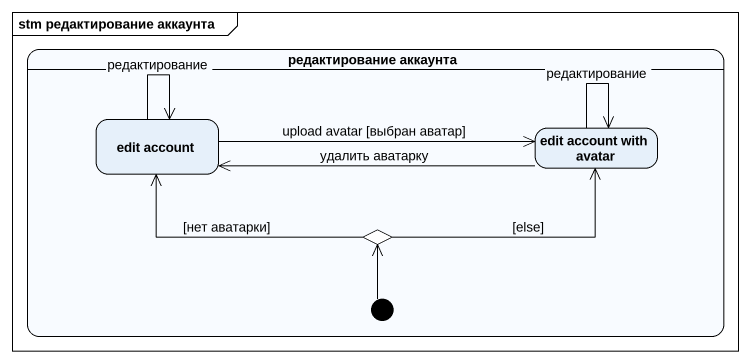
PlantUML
@startuml
mainframe stm редактирование аккаунта
hide empty description
state "редактирование аккаунта" as редактирование_аккаунта {
  state "edit account" as edit_account
  state "edit account with avatar" as edit_account_with_avatar
  state choice1 <<choice>>
  [*] -up-> choice1
}
edit_account --> edit_account : редактирование
edit_account -right-> edit_account_with_avatar : upload avatar [выбран аватар]
edit_account_with_avatar -left-> edit_account : удалить аватарку
edit_account_with_avatar --> edit_account_with_avatar : редактирование
choice1 -left-> edit_account : [нет аватарки]
choice1 -right-> edit_account_with_avatar : [else]
@enduml
